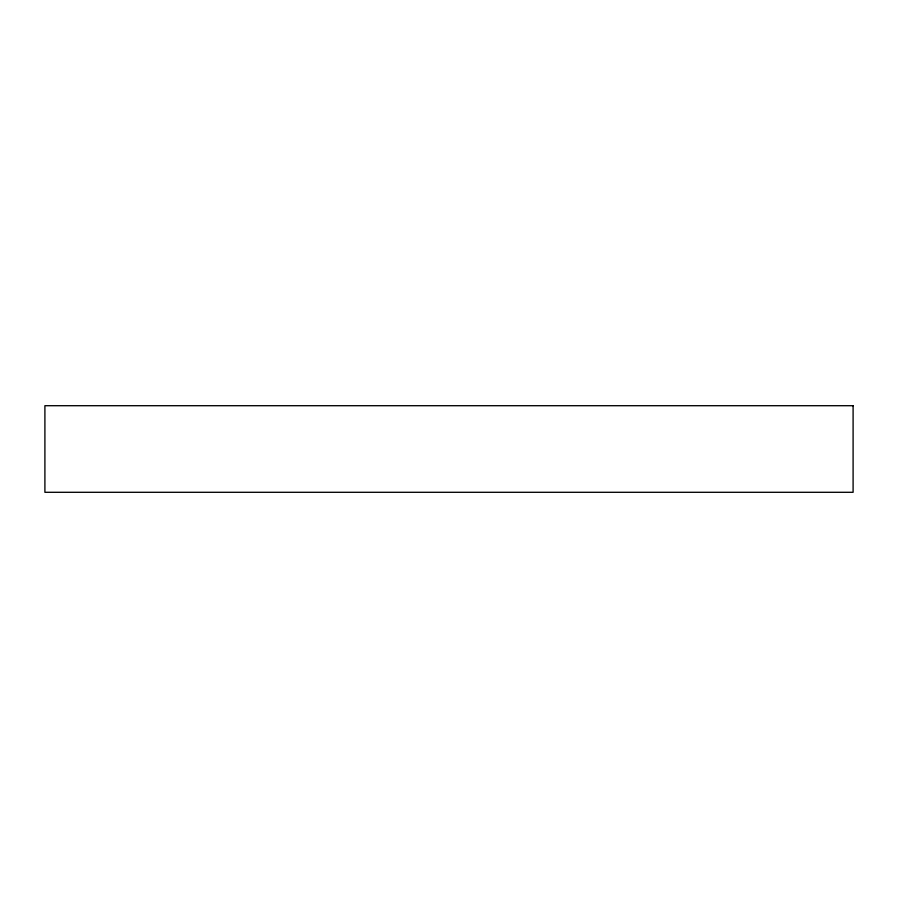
<?xml version="1.0" encoding="UTF-8"?>
<svg xmlns="http://www.w3.org/2000/svg" width="898" height="898" viewBox="0 0 898 898"><rect width="100%" height="100%" fill="white"/><g stroke="black" fill="none" stroke-linecap="round" stroke-linejoin="round"><path stroke-width="1.35" d="M853.1 405.705L44.9 405.705L44.9 492.295L853.1 492.295L853.1 405.705"/></g></svg>
